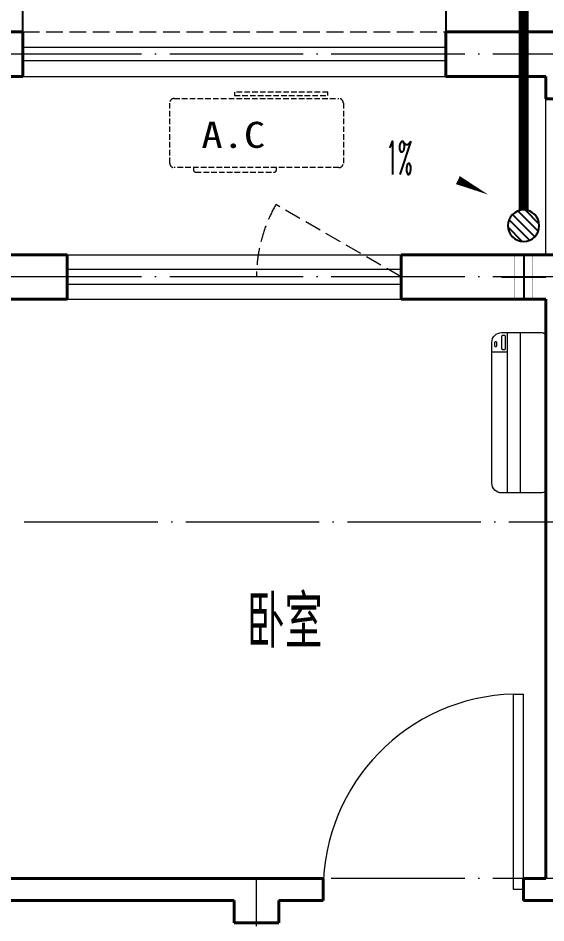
# Model space of a CAD drawing. Extents: x 27938 to 1042331, y -235042 to 1535213.
# Drawn here: x 684746 to 687117, y 679657 to 683719 of the extents above; entities that cross this region are included whole.
import ezdxf

# ---------------------------------------------------------------- set-up
doc = ezdxf.new("R2010")
doc.units = 0
doc.header["$LTSCALE"] = 1000
doc.header["$MEASUREMENT"] = 0
doc.linetypes.add('DASH', pattern=[0.35, 0.25, -0.1])
doc.linetypes.add('DOTE', pattern=[2.42, 2, -0.2, 0.02, -0.2])
for name, color, linetype, lineweight in [('DOTE', 19, 'DOTE', 9), ('WALL', 9, 'Continuous', 40), ('WINDOW', 8, 'Continuous', 15), ('平面-排水沟', 86, 'Continuous', 15), ('平面-栏杆', 135, 'Continuous', 15), ('平面-看线', 45, 'Continuous', 15), ('平面-空调室内机', 176, 'Continuous', 9), ('平面-空调预留孔', 173, 'Continuous', 15), ('空调', 76, 'Continuous', 13)]:
    doc.layers.add(name, color=color, linetype=linetype, lineweight=lineweight)
for name, color, linetype in [('EQUIP_地漏', 7, 'Continuous'), ('PIPE-凝结', 150, 'N'), ('PUB_TEXT', 4, 'Continuous'), ('机电标识类', 1, 'Continuous'), ('看线', 251, 'Continuous')]:
    doc.layers.add(name, color=color, linetype=linetype)
doc.styles.add('_TCH_DIM', font='SIMPLEX.shx', dxfattribs={"width": 0.6, "oblique": 10, "bigfont": 'hztxt.shx'})
doc.styles.get("Standard").update_dxf_attribs({"font": 'gbenor.shx', "bigfont": 'gbcbig.shx'})
doc.styles.add('黑体', font='simhei.ttf')
doc.linetypes.add('N', pattern='A,3,-0.2,["N",Standard,S=0.25,R=0,X=-0.1,Y=-0.115],-0.2', length=3.4)

# ---------------------------------------------------------------- blocks, each defined once
blk = doc.blocks.new('A$C001338C2')
at = {"color": 0}
for p, q in [((845, 303.6), (55, 303.6)), ((109.1, 214.8), (109.1, 303.6)), ((0, 248.6), (0, 22)), ((900, 22), (900, 248.6)), ((22, 0), (878, 0))]:
    blk.add_line(p, q, dxfattribs=at)
at = {"color": 0, "lineweight": 5}
for p, q in [((900, 214.8), (0, 214.8)), ((900, 143.2), (0, 143.2))]:
    blk.add_line(p, q, dxfattribs=at)
at = {"color": 0}
for points in [[(73.1, 275), (56.8, 275, -0.414214), (51.3, 280.5), (51.3, 283.4, -0.414214), (56.8, 288.9), (73.1, 288.9, -0.414214), (78.6, 283.4), (78.6, 280.5, -0.414214)], [(89.2, 226.4), (22.2, 226.4, -0.414214), (16.7, 231.9), (16.7, 243.1, -0.414214), (22.2, 248.6), (89.2, 248.6, -0.414214), (94.7, 243.1), (94.7, 231.9, -0.414214)]]:
    blk.add_lwpolyline(points, format="xyb", close=True, dxfattribs=at)
for centre, radius, start, end in [((55, 248.6), 55, 90, 180), ((845, 248.6), 55, 360, 90), ((22, 22), 22, 180, 270), ((878, 22), 22, 270, 360)]:
    blk.add_arc(centre, radius, start, end, dxfattribs=at)
blk = doc.blocks.new('HFTHFFGHFH')
at = {"layer": 'DOTE', "linetype": 'DOTE', "ltscale": 0.3}
for p, q in [((587116.6, 606348.8), (534316.6, 606348.8)), ((587116.6, 605348.8), (534316.6, 605348.8)), ((534316.6, 604248.8), (587116.6, 604248.8)), ((587116.6, 602648.8), (534316.6, 602648.8)), ((539716.6, 594448.8), (539716.6, 602648.8))]:
    blk.add_line(p, q, dxfattribs=at)
blk = doc.blocks.new('dongkong')
at = {"color": 0}
blk.add_wipeout([(-603756, 210771), (-603756, 210570.8), (-603836, 210570.8), (-603836, 210771)], dxfattribs=at)
at = {"layer": '机电标识类', "color": 0, "linetype": 'DASH', "ltscale": 400}
for p, q in [((-603796, 210771), (-603796, 210570.8)), ((-603896, 210670.7), (-603696, 210670.7))]:
    blk.add_line(p, q, dxfattribs=at)
at = {"layer": '空调', "color": 0, "linetype": 'DASH', "const_width": 2}
blk.add_lwpolyline([(-603756, 210771), (-603756, 210570.8), (-603836, 210570.8), (-603836, 210771)], close=True, dxfattribs=at)
blk = doc.blocks.new('gsergvr')
at = {"layer": '平面-空调预留孔', "color": 0, "linetype": 'DASH', "ltscale": 0.1}
for p, q in [((34075.4, 17176.2), (34075.4, 17166.2)), ((34085.4, 17156.2), (34438.2, 17156.2)), ((34448.2, 17166.2), (34448.2, 17176.2))]:
    blk.add_line(p, q, dxfattribs=at)
blk.add_lwpolyline([(34679.3, 17515.3), (34259.5, 17515.3), (34259.5, 17500.2), (34679.3, 17500.2)], close=True, dxfattribs=at)
blk.add_lwpolyline([(34728.6, 17176.2), (33988.6, 17176.2, -0.414214), (33968.6, 17196.2), (33968.6, 17466.2, -0.414214), (33988.6, 17486.2), (34728.6, 17486.2, -0.414214), (34748.6, 17466.2), (34748.6, 17196.2, -0.414214)], format="xyb", close=True, dxfattribs=at)
for centre, start, end in [((34085.4, 17166.2), 180, 270), ((34438.2, 17166.2), 270, 0)]:
    blk.add_arc(centre, 10, start, end, dxfattribs=at)
at = {"layer": '平面-空调预留孔', "color": 0, "linetype": 'DASH', "ltscale": 0.1, "style": '黑体', "width": 1.2}
blk.add_text('A.C', height=117.05, dxfattribs=at).set_placement((34110.9, 17264.8))
blk = doc.blocks.new('rtyryrtyeeretee')
at = {"layer": '平面-空调预留孔', "color": 8}
blk.add_blockref('gsergvr', (635673.5, 326705.8), dxfattribs=at)
blk = doc.blocks.new('$DorLib2D$00000001')
for p, q in [((0.45, 0.975), (0.5, 0.975)), ((0.45, 0), (0.45, 0.975)), ((0.5, 0), (0.5, 0.975)), ((0.5, 0), (0.45, 0))]:
    blk.add_line(p, q)
at = {"lineweight": 13}
blk.add_arc((0.475, 0), 0.975, 91.4693, 180, dxfattribs=at)
blk = doc.blocks.new('$WINLIB2D$00000001')
at = {"color": 0}
for points in [[(-0.5, 0.5), (-0.5, -0.5)], [(-0.5, 0.5), (0.5, 0.5)], [(0.5, -0.5), (0.5, 0.5)], [(0.5, 0.1667), (-0.5, 0.1667)], [(0.5, -0.1667), (-0.5, -0.1667)], [(-0.5, -0.5), (0.5, -0.5)]]:
    blk.add_lwpolyline(points, dxfattribs=at)
blk = doc.blocks.new('$TwtSys$00000141')
for p, q in [((-141.3, 11.5), (-15.1, 137.7)), ((-141.3, 11.5), (-15.1, 137.7)), ((-130.8, -52.6), (52.6, 130.8)), ((-130.8, -52.6), (52.6, 130.8)), ((-99.7, -99.7), (99.7, 99.7)), ((-99.7, -99.7), (99.7, 99.7)), ((-48.5, -130.6), (131.4, 49.3)), ((-48.5, -130.6), (131.4, 49.3)), ((17.1, -138.4), (138.4, -17.1)), ((17.1, -138.4), (138.4, -17.1))]:
    blk.add_line(p, q)
blk.add_circle((0, 0), 141)
blk.add_circle((0, 0), 141)

msp = doc.modelspace()

# ---------------------------------------------------------------- linework, layer by layer
at = {"layer": 'PIPE-凝结', "const_width": 45}
msp.add_lwpolyline([(687016.3, 682857.8), (687016.3, 687097.2)], dxfattribs=at)
at = {"layer": 'WALL', "color": 8}
for p, q in [((684116.6, 683657.2), (684766.6, 683657.2)), ((684766.6, 683657.2), (684766.6, 683457.2)), ((687316.6, 683657.2), (686666.6, 683657.2)), ((686666.6, 683457.2), (686666.6, 683657.2)), ((684316.6, 683457.2), (684766.6, 683457.2)), ((687116.6, 683457.2), (686666.6, 683457.2)), ((687116.6, 683457.2), (687116.6, 683357.2)), ((687316.6, 683357.2), (687116.6, 683357.2)), ((684966.5, 682657.2), (684216.6, 682657.2)), ((684966.5, 682457.2), (684966.5, 682657.2)), ((686466.5, 682657.2), (686466.5, 682457.2)), ((684316.6, 682457.2), (684966.5, 682457.2)), ((685816.6, 679857.2), (684316.6, 679857.2)), ((686116.6, 679857.2), (685816.6, 679857.2)), ((686116.6, 679757.2), (686116.6, 679857.2)), ((687116.6, 679857.2), (687016.6, 679857.2)), ((687016.6, 679857.2), (687016.6, 679757.2)), ((685716.6, 679757.2), (684216.6, 679757.2)), ((685716.6, 679757.2), (685716.6, 679657.2)), ((685916.6, 679757.2), (686116.6, 679757.2)), ((685916.6, 679657.2), (685916.6, 679757.2)), ((687016.6, 679757.2), (687216.6, 679757.2)), ((685716.6, 679657.2), (685916.6, 679657.2))]:
    msp.add_line(p, q, dxfattribs=at)
at = {"layer": 'WINDOW', "color": 8, "linetype": 'DASH', "ltscale": 0.3}
msp.add_lwpolyline([(686466.5, 682557.2), (685903.4, 682881.8, 0.131485), (685816.5, 682557.2)], format="xyb", dxfattribs=at)
at = {"layer": '平面-排水沟', "color": 8}
msp.add_lwpolyline([(686570.4, 683064, 0, 0, 0), (686856.5, 682927.1, 0, 40, 0), (686721.2, 682991.9, 0, 0, 0)], format="xyseb", dxfattribs=at)
at = {"layer": '平面-栏杆', "color": 8}
for points in [[(686666.6, 683587.2), (684766.6, 683587.5)], [(686666.6, 683527.2), (684766.6, 683527.5)]]:
    msp.add_lwpolyline(points, dxfattribs=at)
at = {"layer": '平面-看线', "color": 8}
msp.add_line((687116.3, 682657.2), (687116.6, 683357.2), dxfattribs=at)
at = {"layer": '平面-看线', "color": 8, "linetype": 'DASH', "ltscale": 0.3}
msp.add_lwpolyline([(684766.6, 683657.2), (686666.6, 683657.2)], dxfattribs=at)
at = {"layer": '平面-看线', "color": 8}
msp.add_lwpolyline([(684766.6, 683457.2), (686666.6, 683457.2)], dxfattribs=at)
at = {"layer": '看线', "color": 8, "ltscale": 0.5}
msp.add_lwpolyline([(684766.6, 683657.2), (684766.6, 683807.2), (686666.6, 683807.2), (686666.6, 683657.2)], dxfattribs=at)

# ---------------------------------------------------------------- block references
msp.add_blockref('HFTHFFGHFH', (146100, 77208.4))
at = {"color": 8}
msp.add_blockref('rtyryrtyeeretee', (15784.5, 339166.1), dxfattribs=at)
at = {"layer": 'EQUIP_地漏', "xscale": 0.5, "yscale": -0.5, "zscale": 0.5}
msp.add_blockref('$TwtSys$00000141', (687016.3, 682787.3), dxfattribs=at)
at = {"layer": 'WINDOW'}
for name, p, xscale, yscale, zscale, rotation in [('$WINLIB2D$00000001', (685716.5, 682557.2), 1500, -200, 1500, 359.9999999997555), ('$DorLib2D$00000001', (686566.6, 679807.2), -900, -900, -900, 180.0000066949702)]:
    msp.add_blockref(name, p, dxfattribs=dict(at, xscale=xscale, yscale=yscale, zscale=zscale, rotation=rotation))
at = {"layer": '平面-空调预留孔', "color": 8, "xscale": -0.8000000000465648, "yscale": 0.8000000000465648, "zscale": 0.8000000000465646, "rotation": 89.99999976656984}
msp.add_blockref('A$C001338C2', (687116.6, 682307.4), dxfattribs=at)

# ---------------------------------------------------------------- texts
at = {"layer": 'PUB_TEXT', "color": 8}
msp.add_text('卧室', height=236.31, dxfattribs=at).set_placement((685772.9, 680891.5))
at = {"layer": '平面-排水沟', "color": 8, "style": '_TCH_DIM', "width": 0.423529}
msp.add_text('1%', height=148.75, dxfattribs=at).set_placement((686398.5, 683017.7))

# ---------------------------------------------------------------- next in the draw order: block references
at = {"layer": '平面-空调室内机', "color": 8, "ltscale": 0.3}
msp.add_blockref('dongkong', (1290812.8, 471886.5), dxfattribs=at)

# ---------------------------------------------------------------- next in the draw order: linework, layer by layer
at = {"layer": 'WALL', "color": 8}
for p, q in [((687216.6, 682657.2), (686466.5, 682657.2)), ((686466.5, 682457.2), (687116.6, 682457.2)), ((687116.6, 682457.2), (687116.6, 679857.2))]:
    msp.add_line(p, q, dxfattribs=at)

doc.saveas('drawing.dxf')
